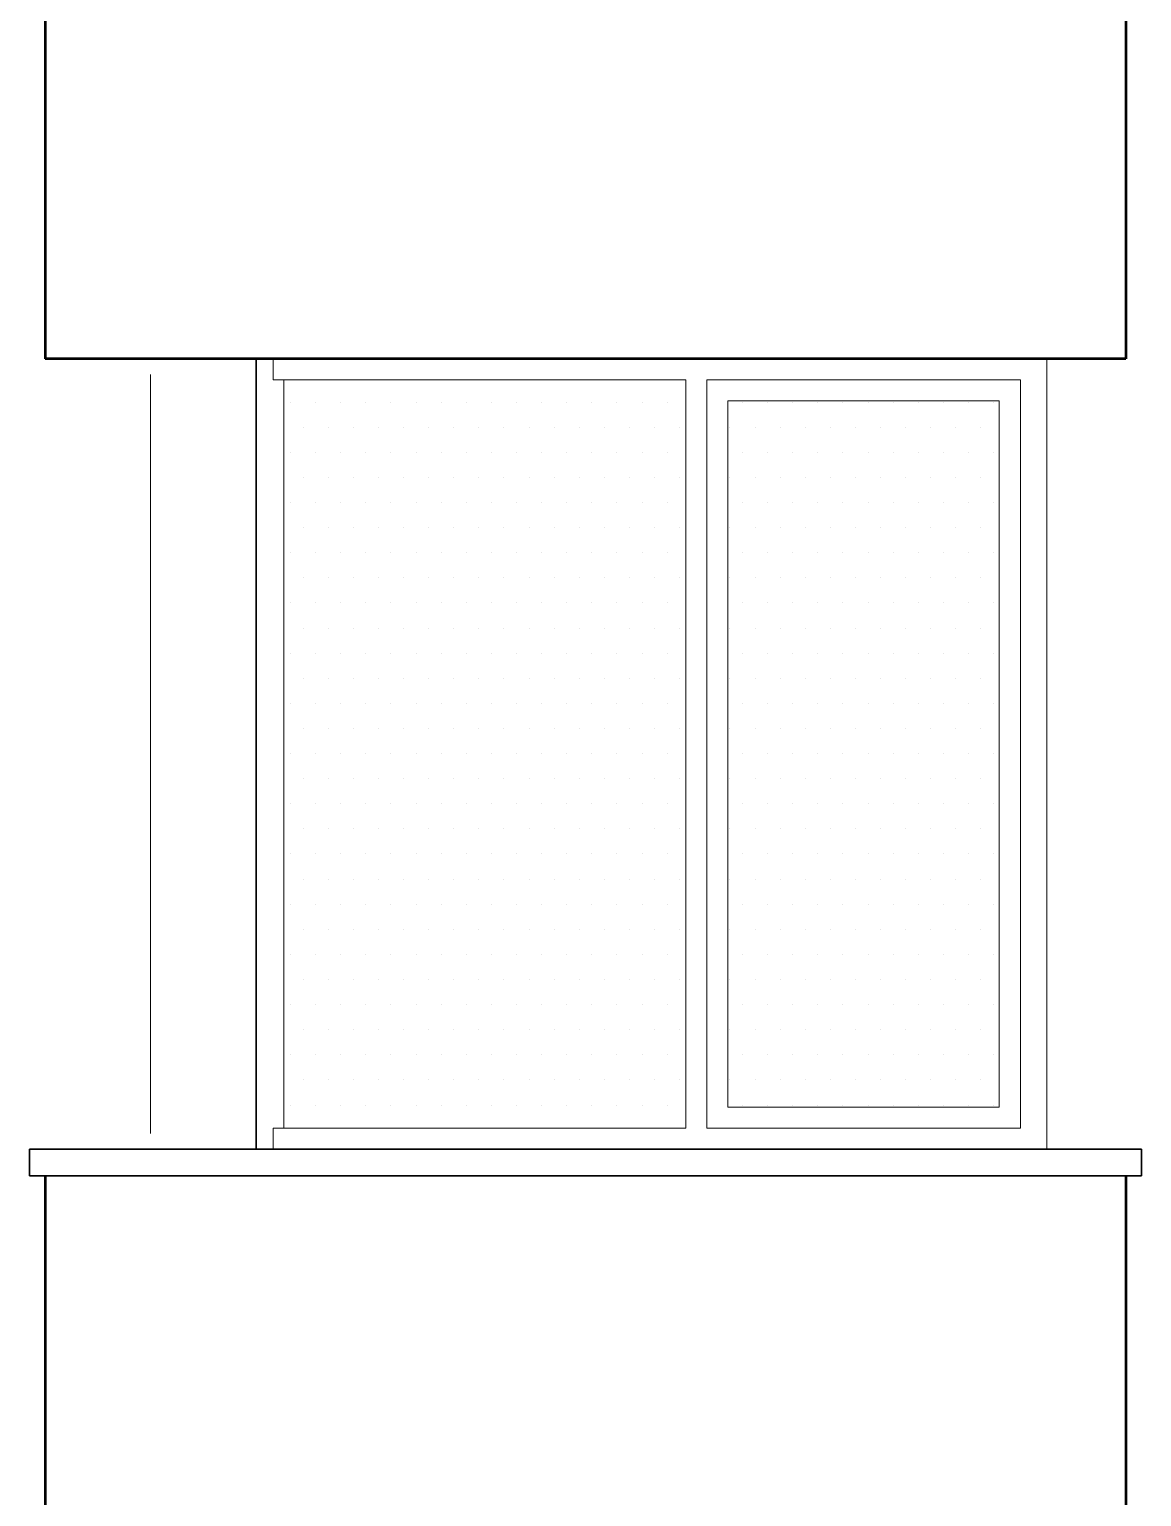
# Model space of a CAD drawing. Header units: millimetres. Extents: x 2016.56 to 2021.8, y 13721.83 to 13722.48.
# Drawn here: x 2019.8807 to 2019.9229, y 13722.1078 to 13722.1634 of the extents above; entities that cross this region are included whole.
import ezdxf

# ---------------------------------------------------------------- set-up
doc = ezdxf.new("R2010")
doc.units = ezdxf.units.MM
doc.layers.get('0').update_dxf_attribs({"lineweight": 20})
for name, color, linetype, lineweight in [('0.3', 150, 'Continuous', 30), ('0.5', 200, 'Continuous', 50), ('DUVAR', 4, 'Continuous', 40), ('TEFRİŞ', 11, 'Continuous', 9)]:
    doc.layers.add(name, color=color, linetype=linetype, lineweight=lineweight)

msp = doc.modelspace()

# ---------------------------------------------------------------- linework, layer by layer
for p, q in [((2019.889967, 13722.150938), (2019.889967, 13722.150138)), ((2019.919315, 13722.150938), (2019.919315, 13722.120938)), ((2019.905615, 13722.150138), (2019.889967, 13722.150138)), ((2019.890367, 13722.150138), (2019.890367, 13722.121738)), ((2019.905615, 13722.150138), (2019.905615, 13722.121738)), ((2019.918315, 13722.150138), (2019.906415, 13722.150138)), ((2019.906415, 13722.150138), (2019.906415, 13722.121738)), ((2019.918315, 13722.150138), (2019.918315, 13722.121738)), ((2019.907215, 13722.149338), (2019.917515, 13722.149338)), ((2019.907215, 13722.122538), (2019.907215, 13722.149338)), ((2019.917515, 13722.149338), (2019.917515, 13722.122538)), ((2019.917515, 13722.122538), (2019.907215, 13722.122538)), ((2019.889967, 13722.121738), (2019.889967, 13722.120938)), ((2019.889967, 13722.121738), (2019.905615, 13722.121738)), ((2019.906415, 13722.121738), (2019.918315, 13722.121738))]:
    msp.add_line(p, q)
at = {"layer": '0.3'}
for p, q in [((2019.889315, 13722.150938), (2019.889315, 13722.120938)), ((2019.880715, 13722.120938), (2019.922915, 13722.120938)), ((2019.880715, 13722.119938), (2019.880715, 13722.120938)), ((2019.922915, 13722.119938), (2019.922915, 13722.120938)), ((2019.880715, 13722.119938), (2019.922915, 13722.119938))]:
    msp.add_line(p, q, dxfattribs=at)
at = {"layer": '0.5'}
for p, q in [((2019.881315, 13722.179938), (2019.881315, 13722.150938)), ((2019.922315, 13722.179938), (2019.922315, 13722.150938)), ((2019.922315, 13722.150938), (2019.881315, 13722.150938)), ((2019.881315, 13722.119938), (2019.881315, 13722.090938)), ((2019.922315, 13722.119938), (2019.922315, 13722.090938))]:
    msp.add_line(p, q, dxfattribs=at)
at = {"layer": 'DUVAR'}
for p, q in [((2019.890625, 13722.14929), (2019.890625, 13722.14929)), ((2019.891578, 13722.14929), (2019.891578, 13722.14929)), ((2019.89253, 13722.14929), (2019.89253, 13722.14929)), ((2019.893483, 13722.14929), (2019.893483, 13722.14929)), ((2019.894435, 13722.14929), (2019.894435, 13722.14929)), ((2019.895388, 13722.14929), (2019.895388, 13722.14929)), ((2019.89634, 13722.14929), (2019.89634, 13722.14929)), ((2019.897293, 13722.14929), (2019.897293, 13722.14929)), ((2019.898245, 13722.14929), (2019.898245, 13722.14929)), ((2019.899198, 13722.14929), (2019.899198, 13722.14929)), ((2019.90015, 13722.14929), (2019.90015, 13722.14929)), ((2019.901103, 13722.14929), (2019.901103, 13722.14929)), ((2019.902055, 13722.14929), (2019.902055, 13722.14929)), ((2019.903008, 13722.14929), (2019.903008, 13722.14929)), ((2019.90396, 13722.14929), (2019.90396, 13722.14929)), ((2019.904913, 13722.14929), (2019.904913, 13722.14929)), ((2019.90777, 13722.14929), (2019.90777, 13722.14929)), ((2019.908723, 13722.14929), (2019.908723, 13722.14929)), ((2019.909675, 13722.14929), (2019.909675, 13722.14929)), ((2019.910628, 13722.14929), (2019.910628, 13722.14929)), ((2019.91158, 13722.14929), (2019.91158, 13722.14929)), ((2019.912533, 13722.14929), (2019.912533, 13722.14929)), ((2019.913485, 13722.14929), (2019.913485, 13722.14929)), ((2019.914438, 13722.14929), (2019.914438, 13722.14929)), ((2019.91539, 13722.14929), (2019.91539, 13722.14929)), ((2019.916343, 13722.14929), (2019.916343, 13722.14929)), ((2019.917295, 13722.14929), (2019.917295, 13722.14929)), ((2019.891101, 13722.148338), (2019.891101, 13722.148338)), ((2019.892054, 13722.148338), (2019.892054, 13722.148338)), ((2019.893006, 13722.148338), (2019.893006, 13722.148338)), ((2019.893959, 13722.148338), (2019.893959, 13722.148338)), ((2019.894911, 13722.148338), (2019.894911, 13722.148338)), ((2019.895864, 13722.148338), (2019.895864, 13722.148338)), ((2019.896816, 13722.148338), (2019.896816, 13722.148338)), ((2019.897769, 13722.148338), (2019.897769, 13722.148338)), ((2019.898721, 13722.148338), (2019.898721, 13722.148338)), ((2019.899674, 13722.148338), (2019.899674, 13722.148338)), ((2019.900626, 13722.148338), (2019.900626, 13722.148338)), ((2019.901579, 13722.148338), (2019.901579, 13722.148338)), ((2019.902531, 13722.148338), (2019.902531, 13722.148338)), ((2019.903484, 13722.148338), (2019.903484, 13722.148338)), ((2019.904436, 13722.148338), (2019.904436, 13722.148338)), ((2019.905389, 13722.148338), (2019.905389, 13722.148338)), ((2019.907294, 13722.148338), (2019.907294, 13722.148338)), ((2019.908246, 13722.148338), (2019.908246, 13722.148338)), ((2019.909199, 13722.148338), (2019.909199, 13722.148338)), ((2019.910151, 13722.148338), (2019.910151, 13722.148338)), ((2019.911104, 13722.148338), (2019.911104, 13722.148338)), ((2019.912056, 13722.148338), (2019.912056, 13722.148338)), ((2019.913009, 13722.148338), (2019.913009, 13722.148338)), ((2019.913961, 13722.148338), (2019.913961, 13722.148338)), ((2019.914914, 13722.148338), (2019.914914, 13722.148338)), ((2019.915866, 13722.148338), (2019.915866, 13722.148338)), ((2019.916819, 13722.148338), (2019.916819, 13722.148338)), ((2019.890625, 13722.147385), (2019.890625, 13722.147385)), ((2019.891578, 13722.147385), (2019.891578, 13722.147385)), ((2019.89253, 13722.147385), (2019.89253, 13722.147385)), ((2019.893483, 13722.147385), (2019.893483, 13722.147385)), ((2019.894435, 13722.147385), (2019.894435, 13722.147385)), ((2019.895388, 13722.147385), (2019.895388, 13722.147385)), ((2019.89634, 13722.147385), (2019.89634, 13722.147385)), ((2019.897293, 13722.147385), (2019.897293, 13722.147385)), ((2019.898245, 13722.147385), (2019.898245, 13722.147385)), ((2019.899198, 13722.147385), (2019.899198, 13722.147385)), ((2019.90015, 13722.147385), (2019.90015, 13722.147385)), ((2019.901103, 13722.147385), (2019.901103, 13722.147385)), ((2019.902055, 13722.147385), (2019.902055, 13722.147385)), ((2019.903008, 13722.147385), (2019.903008, 13722.147385)), ((2019.90396, 13722.147385), (2019.90396, 13722.147385)), ((2019.904913, 13722.147385), (2019.904913, 13722.147385)), ((2019.90777, 13722.147385), (2019.90777, 13722.147385)), ((2019.908723, 13722.147385), (2019.908723, 13722.147385)), ((2019.909675, 13722.147385), (2019.909675, 13722.147385)), ((2019.910628, 13722.147385), (2019.910628, 13722.147385)), ((2019.91158, 13722.147385), (2019.91158, 13722.147385)), ((2019.912533, 13722.147385), (2019.912533, 13722.147385)), ((2019.913485, 13722.147385), (2019.913485, 13722.147385)), ((2019.914438, 13722.147385), (2019.914438, 13722.147385)), ((2019.91539, 13722.147385), (2019.91539, 13722.147385)), ((2019.916343, 13722.147385), (2019.916343, 13722.147385)), ((2019.917295, 13722.147385), (2019.917295, 13722.147385)), ((2019.891101, 13722.146433), (2019.891101, 13722.146433)), ((2019.892054, 13722.146433), (2019.892054, 13722.146433)), ((2019.893006, 13722.146433), (2019.893006, 13722.146433)), ((2019.893959, 13722.146433), (2019.893959, 13722.146433)), ((2019.894911, 13722.146433), (2019.894911, 13722.146433)), ((2019.895864, 13722.146433), (2019.895864, 13722.146433)), ((2019.896816, 13722.146433), (2019.896816, 13722.146433)), ((2019.897769, 13722.146433), (2019.897769, 13722.146433)), ((2019.898721, 13722.146433), (2019.898721, 13722.146433)), ((2019.899674, 13722.146433), (2019.899674, 13722.146433)), ((2019.900626, 13722.146433), (2019.900626, 13722.146433)), ((2019.901579, 13722.146433), (2019.901579, 13722.146433)), ((2019.902531, 13722.146433), (2019.902531, 13722.146433)), ((2019.903484, 13722.146433), (2019.903484, 13722.146433)), ((2019.904436, 13722.146433), (2019.904436, 13722.146433)), ((2019.905389, 13722.146433), (2019.905389, 13722.146433)), ((2019.907294, 13722.146433), (2019.907294, 13722.146433)), ((2019.908246, 13722.146433), (2019.908246, 13722.146433)), ((2019.909199, 13722.146433), (2019.909199, 13722.146433)), ((2019.910151, 13722.146433), (2019.910151, 13722.146433)), ((2019.911104, 13722.146433), (2019.911104, 13722.146433)), ((2019.912056, 13722.146433), (2019.912056, 13722.146433)), ((2019.913009, 13722.146433), (2019.913009, 13722.146433)), ((2019.913961, 13722.146433), (2019.913961, 13722.146433)), ((2019.914914, 13722.146433), (2019.914914, 13722.146433)), ((2019.915866, 13722.146433), (2019.915866, 13722.146433)), ((2019.916819, 13722.146433), (2019.916819, 13722.146433)), ((2019.890625, 13722.14548), (2019.890625, 13722.14548)), ((2019.891578, 13722.14548), (2019.891578, 13722.14548)), ((2019.89253, 13722.14548), (2019.89253, 13722.14548)), ((2019.893483, 13722.14548), (2019.893483, 13722.14548)), ((2019.894435, 13722.14548), (2019.894435, 13722.14548)), ((2019.895388, 13722.14548), (2019.895388, 13722.14548)), ((2019.89634, 13722.14548), (2019.89634, 13722.14548)), ((2019.897293, 13722.14548), (2019.897293, 13722.14548)), ((2019.898245, 13722.14548), (2019.898245, 13722.14548)), ((2019.899198, 13722.14548), (2019.899198, 13722.14548)), ((2019.90015, 13722.14548), (2019.90015, 13722.14548)), ((2019.901103, 13722.14548), (2019.901103, 13722.14548)), ((2019.902055, 13722.14548), (2019.902055, 13722.14548)), ((2019.903008, 13722.14548), (2019.903008, 13722.14548)), ((2019.90396, 13722.14548), (2019.90396, 13722.14548)), ((2019.904913, 13722.14548), (2019.904913, 13722.14548)), ((2019.90777, 13722.14548), (2019.90777, 13722.14548)), ((2019.908723, 13722.14548), (2019.908723, 13722.14548)), ((2019.909675, 13722.14548), (2019.909675, 13722.14548)), ((2019.910628, 13722.14548), (2019.910628, 13722.14548)), ((2019.91158, 13722.14548), (2019.91158, 13722.14548)), ((2019.912533, 13722.14548), (2019.912533, 13722.14548)), ((2019.913485, 13722.14548), (2019.913485, 13722.14548)), ((2019.914438, 13722.14548), (2019.914438, 13722.14548)), ((2019.91539, 13722.14548), (2019.91539, 13722.14548)), ((2019.916343, 13722.14548), (2019.916343, 13722.14548)), ((2019.917295, 13722.14548), (2019.917295, 13722.14548)), ((2019.891101, 13722.144528), (2019.891101, 13722.144528)), ((2019.892054, 13722.144528), (2019.892054, 13722.144528)), ((2019.893006, 13722.144528), (2019.893006, 13722.144528)), ((2019.893959, 13722.144528), (2019.893959, 13722.144528)), ((2019.894911, 13722.144528), (2019.894911, 13722.144528)), ((2019.895864, 13722.144528), (2019.895864, 13722.144528)), ((2019.896816, 13722.144528), (2019.896816, 13722.144528)), ((2019.897769, 13722.144528), (2019.897769, 13722.144528)), ((2019.898721, 13722.144528), (2019.898721, 13722.144528)), ((2019.899674, 13722.144528), (2019.899674, 13722.144528)), ((2019.900626, 13722.144528), (2019.900626, 13722.144528)), ((2019.901579, 13722.144528), (2019.901579, 13722.144528)), ((2019.902531, 13722.144528), (2019.902531, 13722.144528)), ((2019.903484, 13722.144528), (2019.903484, 13722.144528)), ((2019.904436, 13722.144528), (2019.904436, 13722.144528)), ((2019.905389, 13722.144528), (2019.905389, 13722.144528)), ((2019.907294, 13722.144528), (2019.907294, 13722.144528)), ((2019.908246, 13722.144528), (2019.908246, 13722.144528)), ((2019.909199, 13722.144528), (2019.909199, 13722.144528)), ((2019.910151, 13722.144528), (2019.910151, 13722.144528)), ((2019.911104, 13722.144528), (2019.911104, 13722.144528)), ((2019.912056, 13722.144528), (2019.912056, 13722.144528)), ((2019.913009, 13722.144528), (2019.913009, 13722.144528)), ((2019.913961, 13722.144528), (2019.913961, 13722.144528)), ((2019.914914, 13722.144528), (2019.914914, 13722.144528)), ((2019.915866, 13722.144528), (2019.915866, 13722.144528)), ((2019.916819, 13722.144528), (2019.916819, 13722.144528)), ((2019.890625, 13722.143575), (2019.890625, 13722.143575)), ((2019.891578, 13722.143575), (2019.891578, 13722.143575)), ((2019.89253, 13722.143575), (2019.89253, 13722.143575)), ((2019.893483, 13722.143575), (2019.893483, 13722.143575)), ((2019.894435, 13722.143575), (2019.894435, 13722.143575)), ((2019.895388, 13722.143575), (2019.895388, 13722.143575)), ((2019.89634, 13722.143575), (2019.89634, 13722.143575)), ((2019.897293, 13722.143575), (2019.897293, 13722.143575)), ((2019.898245, 13722.143575), (2019.898245, 13722.143575)), ((2019.899198, 13722.143575), (2019.899198, 13722.143575)), ((2019.90015, 13722.143575), (2019.90015, 13722.143575)), ((2019.901103, 13722.143575), (2019.901103, 13722.143575)), ((2019.902055, 13722.143575), (2019.902055, 13722.143575)), ((2019.903008, 13722.143575), (2019.903008, 13722.143575)), ((2019.90396, 13722.143575), (2019.90396, 13722.143575)), ((2019.904913, 13722.143575), (2019.904913, 13722.143575)), ((2019.90777, 13722.143575), (2019.90777, 13722.143575)), ((2019.908723, 13722.143575), (2019.908723, 13722.143575)), ((2019.909675, 13722.143575), (2019.909675, 13722.143575)), ((2019.910628, 13722.143575), (2019.910628, 13722.143575)), ((2019.91158, 13722.143575), (2019.91158, 13722.143575)), ((2019.912533, 13722.143575), (2019.912533, 13722.143575)), ((2019.913485, 13722.143575), (2019.913485, 13722.143575)), ((2019.914438, 13722.143575), (2019.914438, 13722.143575)), ((2019.91539, 13722.143575), (2019.91539, 13722.143575)), ((2019.916343, 13722.143575), (2019.916343, 13722.143575)), ((2019.917295, 13722.143575), (2019.917295, 13722.143575)), ((2019.891101, 13722.142623), (2019.891101, 13722.142623)), ((2019.892054, 13722.142623), (2019.892054, 13722.142623)), ((2019.893006, 13722.142623), (2019.893006, 13722.142623)), ((2019.893959, 13722.142623), (2019.893959, 13722.142623)), ((2019.894911, 13722.142623), (2019.894911, 13722.142623)), ((2019.895864, 13722.142623), (2019.895864, 13722.142623)), ((2019.896816, 13722.142623), (2019.896816, 13722.142623)), ((2019.897769, 13722.142623), (2019.897769, 13722.142623)), ((2019.898721, 13722.142623), (2019.898721, 13722.142623)), ((2019.899674, 13722.142623), (2019.899674, 13722.142623)), ((2019.900626, 13722.142623), (2019.900626, 13722.142623)), ((2019.901579, 13722.142623), (2019.901579, 13722.142623)), ((2019.902531, 13722.142623), (2019.902531, 13722.142623)), ((2019.903484, 13722.142623), (2019.903484, 13722.142623)), ((2019.904436, 13722.142623), (2019.904436, 13722.142623)), ((2019.905389, 13722.142623), (2019.905389, 13722.142623)), ((2019.907294, 13722.142623), (2019.907294, 13722.142623)), ((2019.908246, 13722.142623), (2019.908246, 13722.142623)), ((2019.909199, 13722.142623), (2019.909199, 13722.142623)), ((2019.910151, 13722.142623), (2019.910151, 13722.142623)), ((2019.911104, 13722.142623), (2019.911104, 13722.142623)), ((2019.912056, 13722.142623), (2019.912056, 13722.142623)), ((2019.913009, 13722.142623), (2019.913009, 13722.142623)), ((2019.913961, 13722.142623), (2019.913961, 13722.142623)), ((2019.914914, 13722.142623), (2019.914914, 13722.142623)), ((2019.915866, 13722.142623), (2019.915866, 13722.142623)), ((2019.916819, 13722.142623), (2019.916819, 13722.142623)), ((2019.890625, 13722.14167), (2019.890625, 13722.14167)), ((2019.891578, 13722.14167), (2019.891578, 13722.14167)), ((2019.89253, 13722.14167), (2019.89253, 13722.14167)), ((2019.893483, 13722.14167), (2019.893483, 13722.14167)), ((2019.894435, 13722.14167), (2019.894435, 13722.14167)), ((2019.895388, 13722.14167), (2019.895388, 13722.14167)), ((2019.89634, 13722.14167), (2019.89634, 13722.14167)), ((2019.897293, 13722.14167), (2019.897293, 13722.14167)), ((2019.898245, 13722.14167), (2019.898245, 13722.14167)), ((2019.899198, 13722.14167), (2019.899198, 13722.14167)), ((2019.90015, 13722.14167), (2019.90015, 13722.14167)), ((2019.901103, 13722.14167), (2019.901103, 13722.14167)), ((2019.902055, 13722.14167), (2019.902055, 13722.14167)), ((2019.903008, 13722.14167), (2019.903008, 13722.14167)), ((2019.90396, 13722.14167), (2019.90396, 13722.14167)), ((2019.904913, 13722.14167), (2019.904913, 13722.14167)), ((2019.90777, 13722.14167), (2019.90777, 13722.14167)), ((2019.908723, 13722.14167), (2019.908723, 13722.14167)), ((2019.909675, 13722.14167), (2019.909675, 13722.14167)), ((2019.910628, 13722.14167), (2019.910628, 13722.14167)), ((2019.91158, 13722.14167), (2019.91158, 13722.14167)), ((2019.912533, 13722.14167), (2019.912533, 13722.14167)), ((2019.913485, 13722.14167), (2019.913485, 13722.14167)), ((2019.914438, 13722.14167), (2019.914438, 13722.14167)), ((2019.91539, 13722.14167), (2019.91539, 13722.14167)), ((2019.916343, 13722.14167), (2019.916343, 13722.14167)), ((2019.917295, 13722.14167), (2019.917295, 13722.14167)), ((2019.891101, 13722.140718), (2019.891101, 13722.140718)), ((2019.892054, 13722.140718), (2019.892054, 13722.140718)), ((2019.893006, 13722.140718), (2019.893006, 13722.140718)), ((2019.893959, 13722.140718), (2019.893959, 13722.140718)), ((2019.894911, 13722.140718), (2019.894911, 13722.140718)), ((2019.895864, 13722.140718), (2019.895864, 13722.140718)), ((2019.896816, 13722.140718), (2019.896816, 13722.140718)), ((2019.897769, 13722.140718), (2019.897769, 13722.140718)), ((2019.898721, 13722.140718), (2019.898721, 13722.140718)), ((2019.899674, 13722.140718), (2019.899674, 13722.140718)), ((2019.900626, 13722.140718), (2019.900626, 13722.140718)), ((2019.901579, 13722.140718), (2019.901579, 13722.140718)), ((2019.902531, 13722.140718), (2019.902531, 13722.140718)), ((2019.903484, 13722.140718), (2019.903484, 13722.140718)), ((2019.904436, 13722.140718), (2019.904436, 13722.140718)), ((2019.905389, 13722.140718), (2019.905389, 13722.140718)), ((2019.907294, 13722.140718), (2019.907294, 13722.140718)), ((2019.908246, 13722.140718), (2019.908246, 13722.140718)), ((2019.909199, 13722.140718), (2019.909199, 13722.140718)), ((2019.910151, 13722.140718), (2019.910151, 13722.140718)), ((2019.911104, 13722.140718), (2019.911104, 13722.140718)), ((2019.912056, 13722.140718), (2019.912056, 13722.140718)), ((2019.913009, 13722.140718), (2019.913009, 13722.140718)), ((2019.913961, 13722.140718), (2019.913961, 13722.140718)), ((2019.914914, 13722.140718), (2019.914914, 13722.140718)), ((2019.915866, 13722.140718), (2019.915866, 13722.140718)), ((2019.916819, 13722.140718), (2019.916819, 13722.140718)), ((2019.890625, 13722.139765), (2019.890625, 13722.139765)), ((2019.891578, 13722.139765), (2019.891578, 13722.139765)), ((2019.89253, 13722.139765), (2019.89253, 13722.139765)), ((2019.893483, 13722.139765), (2019.893483, 13722.139765)), ((2019.894435, 13722.139765), (2019.894435, 13722.139765)), ((2019.895388, 13722.139765), (2019.895388, 13722.139765)), ((2019.89634, 13722.139765), (2019.89634, 13722.139765)), ((2019.897293, 13722.139765), (2019.897293, 13722.139765)), ((2019.898245, 13722.139765), (2019.898245, 13722.139765)), ((2019.899198, 13722.139765), (2019.899198, 13722.139765)), ((2019.90015, 13722.139765), (2019.90015, 13722.139765)), ((2019.901103, 13722.139765), (2019.901103, 13722.139765)), ((2019.902055, 13722.139765), (2019.902055, 13722.139765)), ((2019.903008, 13722.139765), (2019.903008, 13722.139765)), ((2019.90396, 13722.139765), (2019.90396, 13722.139765)), ((2019.904913, 13722.139765), (2019.904913, 13722.139765)), ((2019.90777, 13722.139765), (2019.90777, 13722.139765)), ((2019.908723, 13722.139765), (2019.908723, 13722.139765)), ((2019.909675, 13722.139765), (2019.909675, 13722.139765)), ((2019.910628, 13722.139765), (2019.910628, 13722.139765)), ((2019.91158, 13722.139765), (2019.91158, 13722.139765)), ((2019.912533, 13722.139765), (2019.912533, 13722.139765)), ((2019.913485, 13722.139765), (2019.913485, 13722.139765)), ((2019.914438, 13722.139765), (2019.914438, 13722.139765)), ((2019.91539, 13722.139765), (2019.91539, 13722.139765)), ((2019.916343, 13722.139765), (2019.916343, 13722.139765)), ((2019.917295, 13722.139765), (2019.917295, 13722.139765)), ((2019.891101, 13722.138813), (2019.891101, 13722.138813)), ((2019.892054, 13722.138813), (2019.892054, 13722.138813)), ((2019.893006, 13722.138813), (2019.893006, 13722.138813)), ((2019.893959, 13722.138813), (2019.893959, 13722.138813)), ((2019.894911, 13722.138813), (2019.894911, 13722.138813)), ((2019.895864, 13722.138813), (2019.895864, 13722.138813)), ((2019.896816, 13722.138813), (2019.896816, 13722.138813)), ((2019.897769, 13722.138813), (2019.897769, 13722.138813)), ((2019.898721, 13722.138813), (2019.898721, 13722.138813)), ((2019.899674, 13722.138813), (2019.899674, 13722.138813)), ((2019.900626, 13722.138813), (2019.900626, 13722.138813)), ((2019.901579, 13722.138813), (2019.901579, 13722.138813)), ((2019.902531, 13722.138813), (2019.902531, 13722.138813)), ((2019.903484, 13722.138813), (2019.903484, 13722.138813)), ((2019.904436, 13722.138813), (2019.904436, 13722.138813)), ((2019.905389, 13722.138813), (2019.905389, 13722.138813)), ((2019.907294, 13722.138813), (2019.907294, 13722.138813)), ((2019.908246, 13722.138813), (2019.908246, 13722.138813)), ((2019.909199, 13722.138813), (2019.909199, 13722.138813)), ((2019.910151, 13722.138813), (2019.910151, 13722.138813)), ((2019.911104, 13722.138813), (2019.911104, 13722.138813)), ((2019.912056, 13722.138813), (2019.912056, 13722.138813)), ((2019.913009, 13722.138813), (2019.913009, 13722.138813)), ((2019.913961, 13722.138813), (2019.913961, 13722.138813)), ((2019.914914, 13722.138813), (2019.914914, 13722.138813)), ((2019.915866, 13722.138813), (2019.915866, 13722.138813)), ((2019.916819, 13722.138813), (2019.916819, 13722.138813)), ((2019.890625, 13722.13786), (2019.890625, 13722.13786)), ((2019.891578, 13722.13786), (2019.891578, 13722.13786)), ((2019.89253, 13722.13786), (2019.89253, 13722.13786)), ((2019.893483, 13722.13786), (2019.893483, 13722.13786)), ((2019.894435, 13722.13786), (2019.894435, 13722.13786)), ((2019.895388, 13722.13786), (2019.895388, 13722.13786)), ((2019.89634, 13722.13786), (2019.89634, 13722.13786)), ((2019.897293, 13722.13786), (2019.897293, 13722.13786)), ((2019.898245, 13722.13786), (2019.898245, 13722.13786)), ((2019.899198, 13722.13786), (2019.899198, 13722.13786)), ((2019.90015, 13722.13786), (2019.90015, 13722.13786)), ((2019.901103, 13722.13786), (2019.901103, 13722.13786)), ((2019.902055, 13722.13786), (2019.902055, 13722.13786)), ((2019.903008, 13722.13786), (2019.903008, 13722.13786)), ((2019.90396, 13722.13786), (2019.90396, 13722.13786)), ((2019.904913, 13722.13786), (2019.904913, 13722.13786)), ((2019.90777, 13722.13786), (2019.90777, 13722.13786)), ((2019.908723, 13722.13786), (2019.908723, 13722.13786)), ((2019.909675, 13722.13786), (2019.909675, 13722.13786)), ((2019.910628, 13722.13786), (2019.910628, 13722.13786)), ((2019.91158, 13722.13786), (2019.91158, 13722.13786)), ((2019.912533, 13722.13786), (2019.912533, 13722.13786)), ((2019.913485, 13722.13786), (2019.913485, 13722.13786)), ((2019.914438, 13722.13786), (2019.914438, 13722.13786)), ((2019.91539, 13722.13786), (2019.91539, 13722.13786)), ((2019.916343, 13722.13786), (2019.916343, 13722.13786)), ((2019.917295, 13722.13786), (2019.917295, 13722.13786)), ((2019.891101, 13722.136908), (2019.891101, 13722.136908)), ((2019.892054, 13722.136908), (2019.892054, 13722.136908)), ((2019.893006, 13722.136908), (2019.893006, 13722.136908)), ((2019.893959, 13722.136908), (2019.893959, 13722.136908)), ((2019.894911, 13722.136908), (2019.894911, 13722.136908)), ((2019.895864, 13722.136908), (2019.895864, 13722.136908)), ((2019.896816, 13722.136908), (2019.896816, 13722.136908)), ((2019.897769, 13722.136908), (2019.897769, 13722.136908)), ((2019.898721, 13722.136908), (2019.898721, 13722.136908)), ((2019.899674, 13722.136908), (2019.899674, 13722.136908)), ((2019.900626, 13722.136908), (2019.900626, 13722.136908)), ((2019.901579, 13722.136908), (2019.901579, 13722.136908)), ((2019.902531, 13722.136908), (2019.902531, 13722.136908)), ((2019.903484, 13722.136908), (2019.903484, 13722.136908)), ((2019.904436, 13722.136908), (2019.904436, 13722.136908)), ((2019.905389, 13722.136908), (2019.905389, 13722.136908)), ((2019.907294, 13722.136908), (2019.907294, 13722.136908)), ((2019.908246, 13722.136908), (2019.908246, 13722.136908)), ((2019.909199, 13722.136908), (2019.909199, 13722.136908)), ((2019.910151, 13722.136908), (2019.910151, 13722.136908)), ((2019.911104, 13722.136908), (2019.911104, 13722.136908)), ((2019.912056, 13722.136908), (2019.912056, 13722.136908)), ((2019.913009, 13722.136908), (2019.913009, 13722.136908)), ((2019.913961, 13722.136908), (2019.913961, 13722.136908)), ((2019.914914, 13722.136908), (2019.914914, 13722.136908)), ((2019.915866, 13722.136908), (2019.915866, 13722.136908)), ((2019.916819, 13722.136908), (2019.916819, 13722.136908)), ((2019.890625, 13722.135955), (2019.890625, 13722.135955)), ((2019.891578, 13722.135955), (2019.891578, 13722.135955)), ((2019.89253, 13722.135955), (2019.89253, 13722.135955)), ((2019.893483, 13722.135955), (2019.893483, 13722.135955)), ((2019.894435, 13722.135955), (2019.894435, 13722.135955)), ((2019.895388, 13722.135955), (2019.895388, 13722.135955)), ((2019.89634, 13722.135955), (2019.89634, 13722.135955)), ((2019.897293, 13722.135955), (2019.897293, 13722.135955)), ((2019.898245, 13722.135955), (2019.898245, 13722.135955)), ((2019.899198, 13722.135955), (2019.899198, 13722.135955)), ((2019.90015, 13722.135955), (2019.90015, 13722.135955)), ((2019.901103, 13722.135955), (2019.901103, 13722.135955)), ((2019.902055, 13722.135955), (2019.902055, 13722.135955)), ((2019.903008, 13722.135955), (2019.903008, 13722.135955)), ((2019.90396, 13722.135955), (2019.90396, 13722.135955)), ((2019.904913, 13722.135955), (2019.904913, 13722.135955)), ((2019.90777, 13722.135955), (2019.90777, 13722.135955)), ((2019.908723, 13722.135955), (2019.908723, 13722.135955)), ((2019.909675, 13722.135955), (2019.909675, 13722.135955)), ((2019.910628, 13722.135955), (2019.910628, 13722.135955)), ((2019.91158, 13722.135955), (2019.91158, 13722.135955)), ((2019.912533, 13722.135955), (2019.912533, 13722.135955)), ((2019.913485, 13722.135955), (2019.913485, 13722.135955)), ((2019.914438, 13722.135955), (2019.914438, 13722.135955)), ((2019.91539, 13722.135955), (2019.91539, 13722.135955)), ((2019.916343, 13722.135955), (2019.916343, 13722.135955)), ((2019.917295, 13722.135955), (2019.917295, 13722.135955)), ((2019.891101, 13722.135003), (2019.891101, 13722.135003)), ((2019.892054, 13722.135003), (2019.892054, 13722.135003)), ((2019.893006, 13722.135003), (2019.893006, 13722.135003)), ((2019.893959, 13722.135003), (2019.893959, 13722.135003)), ((2019.894911, 13722.135003), (2019.894911, 13722.135003)), ((2019.895864, 13722.135003), (2019.895864, 13722.135003)), ((2019.896816, 13722.135003), (2019.896816, 13722.135003)), ((2019.897769, 13722.135003), (2019.897769, 13722.135003)), ((2019.898721, 13722.135003), (2019.898721, 13722.135003)), ((2019.899674, 13722.135003), (2019.899674, 13722.135003)), ((2019.900626, 13722.135003), (2019.900626, 13722.135003)), ((2019.901579, 13722.135003), (2019.901579, 13722.135003)), ((2019.902531, 13722.135003), (2019.902531, 13722.135003)), ((2019.903484, 13722.135003), (2019.903484, 13722.135003)), ((2019.904436, 13722.135003), (2019.904436, 13722.135003)), ((2019.905389, 13722.135003), (2019.905389, 13722.135003)), ((2019.907294, 13722.135003), (2019.907294, 13722.135003)), ((2019.908246, 13722.135003), (2019.908246, 13722.135003)), ((2019.909199, 13722.135003), (2019.909199, 13722.135003)), ((2019.910151, 13722.135003), (2019.910151, 13722.135003)), ((2019.911104, 13722.135003), (2019.911104, 13722.135003)), ((2019.912056, 13722.135003), (2019.912056, 13722.135003)), ((2019.913009, 13722.135003), (2019.913009, 13722.135003)), ((2019.913961, 13722.135003), (2019.913961, 13722.135003)), ((2019.914914, 13722.135003), (2019.914914, 13722.135003)), ((2019.915866, 13722.135003), (2019.915866, 13722.135003)), ((2019.916819, 13722.135003), (2019.916819, 13722.135003)), ((2019.890625, 13722.13405), (2019.890625, 13722.13405)), ((2019.891578, 13722.13405), (2019.891578, 13722.13405)), ((2019.89253, 13722.13405), (2019.89253, 13722.13405)), ((2019.893483, 13722.13405), (2019.893483, 13722.13405)), ((2019.894435, 13722.13405), (2019.894435, 13722.13405)), ((2019.895388, 13722.13405), (2019.895388, 13722.13405)), ((2019.89634, 13722.13405), (2019.89634, 13722.13405)), ((2019.897293, 13722.13405), (2019.897293, 13722.13405)), ((2019.898245, 13722.13405), (2019.898245, 13722.13405)), ((2019.899198, 13722.13405), (2019.899198, 13722.13405)), ((2019.90015, 13722.13405), (2019.90015, 13722.13405)), ((2019.901103, 13722.13405), (2019.901103, 13722.13405)), ((2019.902055, 13722.13405), (2019.902055, 13722.13405)), ((2019.903008, 13722.13405), (2019.903008, 13722.13405)), ((2019.90396, 13722.13405), (2019.90396, 13722.13405)), ((2019.904913, 13722.13405), (2019.904913, 13722.13405)), ((2019.90777, 13722.13405), (2019.90777, 13722.13405)), ((2019.908723, 13722.13405), (2019.908723, 13722.13405)), ((2019.909675, 13722.13405), (2019.909675, 13722.13405)), ((2019.910628, 13722.13405), (2019.910628, 13722.13405)), ((2019.91158, 13722.13405), (2019.91158, 13722.13405)), ((2019.912533, 13722.13405), (2019.912533, 13722.13405)), ((2019.913485, 13722.13405), (2019.913485, 13722.13405)), ((2019.914438, 13722.13405), (2019.914438, 13722.13405)), ((2019.91539, 13722.13405), (2019.91539, 13722.13405)), ((2019.916343, 13722.13405), (2019.916343, 13722.13405)), ((2019.917295, 13722.13405), (2019.917295, 13722.13405)), ((2019.891101, 13722.133098), (2019.891101, 13722.133098)), ((2019.892054, 13722.133098), (2019.892054, 13722.133098)), ((2019.893006, 13722.133098), (2019.893006, 13722.133098)), ((2019.893959, 13722.133098), (2019.893959, 13722.133098)), ((2019.894911, 13722.133098), (2019.894911, 13722.133098)), ((2019.895864, 13722.133098), (2019.895864, 13722.133098)), ((2019.896816, 13722.133098), (2019.896816, 13722.133098)), ((2019.897769, 13722.133098), (2019.897769, 13722.133098)), ((2019.898721, 13722.133098), (2019.898721, 13722.133098)), ((2019.899674, 13722.133098), (2019.899674, 13722.133098)), ((2019.900626, 13722.133098), (2019.900626, 13722.133098)), ((2019.901579, 13722.133098), (2019.901579, 13722.133098)), ((2019.902531, 13722.133098), (2019.902531, 13722.133098)), ((2019.903484, 13722.133098), (2019.903484, 13722.133098)), ((2019.904436, 13722.133098), (2019.904436, 13722.133098)), ((2019.905389, 13722.133098), (2019.905389, 13722.133098)), ((2019.907294, 13722.133098), (2019.907294, 13722.133098)), ((2019.908246, 13722.133098), (2019.908246, 13722.133098)), ((2019.909199, 13722.133098), (2019.909199, 13722.133098)), ((2019.910151, 13722.133098), (2019.910151, 13722.133098)), ((2019.911104, 13722.133098), (2019.911104, 13722.133098)), ((2019.912056, 13722.133098), (2019.912056, 13722.133098)), ((2019.913009, 13722.133098), (2019.913009, 13722.133098)), ((2019.913961, 13722.133098), (2019.913961, 13722.133098)), ((2019.914914, 13722.133098), (2019.914914, 13722.133098)), ((2019.915866, 13722.133098), (2019.915866, 13722.133098)), ((2019.916819, 13722.133098), (2019.916819, 13722.133098)), ((2019.890625, 13722.132145), (2019.890625, 13722.132145)), ((2019.891578, 13722.132145), (2019.891578, 13722.132145)), ((2019.89253, 13722.132145), (2019.89253, 13722.132145)), ((2019.893483, 13722.132145), (2019.893483, 13722.132145)), ((2019.894435, 13722.132145), (2019.894435, 13722.132145)), ((2019.895388, 13722.132145), (2019.895388, 13722.132145)), ((2019.89634, 13722.132145), (2019.89634, 13722.132145)), ((2019.897293, 13722.132145), (2019.897293, 13722.132145)), ((2019.898245, 13722.132145), (2019.898245, 13722.132145)), ((2019.899198, 13722.132145), (2019.899198, 13722.132145)), ((2019.90015, 13722.132145), (2019.90015, 13722.132145)), ((2019.901103, 13722.132145), (2019.901103, 13722.132145)), ((2019.902055, 13722.132145), (2019.902055, 13722.132145)), ((2019.903008, 13722.132145), (2019.903008, 13722.132145)), ((2019.90396, 13722.132145), (2019.90396, 13722.132145)), ((2019.904913, 13722.132145), (2019.904913, 13722.132145)), ((2019.90777, 13722.132145), (2019.90777, 13722.132145)), ((2019.908723, 13722.132145), (2019.908723, 13722.132145)), ((2019.909675, 13722.132145), (2019.909675, 13722.132145)), ((2019.910628, 13722.132145), (2019.910628, 13722.132145)), ((2019.91158, 13722.132145), (2019.91158, 13722.132145)), ((2019.912533, 13722.132145), (2019.912533, 13722.132145)), ((2019.913485, 13722.132145), (2019.913485, 13722.132145)), ((2019.914438, 13722.132145), (2019.914438, 13722.132145)), ((2019.91539, 13722.132145), (2019.91539, 13722.132145)), ((2019.916343, 13722.132145), (2019.916343, 13722.132145)), ((2019.917295, 13722.132145), (2019.917295, 13722.132145)), ((2019.891101, 13722.131193), (2019.891101, 13722.131193)), ((2019.892054, 13722.131193), (2019.892054, 13722.131193)), ((2019.893006, 13722.131193), (2019.893006, 13722.131193)), ((2019.893959, 13722.131193), (2019.893959, 13722.131193)), ((2019.894911, 13722.131193), (2019.894911, 13722.131193)), ((2019.895864, 13722.131193), (2019.895864, 13722.131193)), ((2019.896816, 13722.131193), (2019.896816, 13722.131193)), ((2019.897769, 13722.131193), (2019.897769, 13722.131193)), ((2019.898721, 13722.131193), (2019.898721, 13722.131193)), ((2019.899674, 13722.131193), (2019.899674, 13722.131193)), ((2019.900626, 13722.131193), (2019.900626, 13722.131193)), ((2019.901579, 13722.131193), (2019.901579, 13722.131193)), ((2019.902531, 13722.131193), (2019.902531, 13722.131193)), ((2019.903484, 13722.131193), (2019.903484, 13722.131193)), ((2019.904436, 13722.131193), (2019.904436, 13722.131193)), ((2019.905389, 13722.131193), (2019.905389, 13722.131193)), ((2019.907294, 13722.131193), (2019.907294, 13722.131193)), ((2019.908246, 13722.131193), (2019.908246, 13722.131193)), ((2019.909199, 13722.131193), (2019.909199, 13722.131193)), ((2019.910151, 13722.131193), (2019.910151, 13722.131193)), ((2019.911104, 13722.131193), (2019.911104, 13722.131193)), ((2019.912056, 13722.131193), (2019.912056, 13722.131193)), ((2019.913009, 13722.131193), (2019.913009, 13722.131193)), ((2019.913961, 13722.131193), (2019.913961, 13722.131193)), ((2019.914914, 13722.131193), (2019.914914, 13722.131193)), ((2019.915866, 13722.131193), (2019.915866, 13722.131193)), ((2019.916819, 13722.131193), (2019.916819, 13722.131193)), ((2019.890625, 13722.13024), (2019.890625, 13722.13024)), ((2019.891578, 13722.13024), (2019.891578, 13722.13024)), ((2019.89253, 13722.13024), (2019.89253, 13722.13024)), ((2019.893483, 13722.13024), (2019.893483, 13722.13024)), ((2019.894435, 13722.13024), (2019.894435, 13722.13024)), ((2019.895388, 13722.13024), (2019.895388, 13722.13024)), ((2019.89634, 13722.13024), (2019.89634, 13722.13024)), ((2019.897293, 13722.13024), (2019.897293, 13722.13024)), ((2019.898245, 13722.13024), (2019.898245, 13722.13024)), ((2019.899198, 13722.13024), (2019.899198, 13722.13024)), ((2019.90015, 13722.13024), (2019.90015, 13722.13024)), ((2019.901103, 13722.13024), (2019.901103, 13722.13024)), ((2019.902055, 13722.13024), (2019.902055, 13722.13024)), ((2019.903008, 13722.13024), (2019.903008, 13722.13024)), ((2019.90396, 13722.13024), (2019.90396, 13722.13024)), ((2019.904913, 13722.13024), (2019.904913, 13722.13024)), ((2019.90777, 13722.13024), (2019.90777, 13722.13024)), ((2019.908723, 13722.13024), (2019.908723, 13722.13024)), ((2019.909675, 13722.13024), (2019.909675, 13722.13024)), ((2019.910628, 13722.13024), (2019.910628, 13722.13024)), ((2019.91158, 13722.13024), (2019.91158, 13722.13024)), ((2019.912533, 13722.13024), (2019.912533, 13722.13024)), ((2019.913485, 13722.13024), (2019.913485, 13722.13024)), ((2019.914438, 13722.13024), (2019.914438, 13722.13024)), ((2019.91539, 13722.13024), (2019.91539, 13722.13024)), ((2019.916343, 13722.13024), (2019.916343, 13722.13024)), ((2019.917295, 13722.13024), (2019.917295, 13722.13024)), ((2019.891101, 13722.129288), (2019.891101, 13722.129288)), ((2019.892054, 13722.129288), (2019.892054, 13722.129288)), ((2019.893006, 13722.129288), (2019.893006, 13722.129288)), ((2019.893959, 13722.129288), (2019.893959, 13722.129288)), ((2019.894911, 13722.129288), (2019.894911, 13722.129288)), ((2019.895864, 13722.129288), (2019.895864, 13722.129288)), ((2019.896816, 13722.129288), (2019.896816, 13722.129288)), ((2019.897769, 13722.129288), (2019.897769, 13722.129288)), ((2019.898721, 13722.129288), (2019.898721, 13722.129288)), ((2019.899674, 13722.129288), (2019.899674, 13722.129288)), ((2019.900626, 13722.129288), (2019.900626, 13722.129288)), ((2019.901579, 13722.129288), (2019.901579, 13722.129288)), ((2019.902531, 13722.129288), (2019.902531, 13722.129288)), ((2019.903484, 13722.129288), (2019.903484, 13722.129288)), ((2019.904436, 13722.129288), (2019.904436, 13722.129288)), ((2019.905389, 13722.129288), (2019.905389, 13722.129288)), ((2019.907294, 13722.129288), (2019.907294, 13722.129288)), ((2019.908246, 13722.129288), (2019.908246, 13722.129288)), ((2019.909199, 13722.129288), (2019.909199, 13722.129288)), ((2019.910151, 13722.129288), (2019.910151, 13722.129288)), ((2019.911104, 13722.129288), (2019.911104, 13722.129288)), ((2019.912056, 13722.129288), (2019.912056, 13722.129288)), ((2019.913009, 13722.129288), (2019.913009, 13722.129288)), ((2019.913961, 13722.129288), (2019.913961, 13722.129288)), ((2019.914914, 13722.129288), (2019.914914, 13722.129288)), ((2019.915866, 13722.129288), (2019.915866, 13722.129288)), ((2019.916819, 13722.129288), (2019.916819, 13722.129288)), ((2019.890625, 13722.128335), (2019.890625, 13722.128335)), ((2019.891578, 13722.128335), (2019.891578, 13722.128335)), ((2019.89253, 13722.128335), (2019.89253, 13722.128335)), ((2019.893483, 13722.128335), (2019.893483, 13722.128335)), ((2019.894435, 13722.128335), (2019.894435, 13722.128335)), ((2019.895388, 13722.128335), (2019.895388, 13722.128335)), ((2019.89634, 13722.128335), (2019.89634, 13722.128335)), ((2019.897293, 13722.128335), (2019.897293, 13722.128335)), ((2019.898245, 13722.128335), (2019.898245, 13722.128335)), ((2019.899198, 13722.128335), (2019.899198, 13722.128335)), ((2019.90015, 13722.128335), (2019.90015, 13722.128335)), ((2019.901103, 13722.128335), (2019.901103, 13722.128335)), ((2019.902055, 13722.128335), (2019.902055, 13722.128335)), ((2019.903008, 13722.128335), (2019.903008, 13722.128335)), ((2019.90396, 13722.128335), (2019.90396, 13722.128335)), ((2019.904913, 13722.128335), (2019.904913, 13722.128335)), ((2019.90777, 13722.128335), (2019.90777, 13722.128335)), ((2019.908723, 13722.128335), (2019.908723, 13722.128335)), ((2019.909675, 13722.128335), (2019.909675, 13722.128335)), ((2019.910628, 13722.128335), (2019.910628, 13722.128335)), ((2019.91158, 13722.128335), (2019.91158, 13722.128335)), ((2019.912533, 13722.128335), (2019.912533, 13722.128335)), ((2019.913485, 13722.128335), (2019.913485, 13722.128335)), ((2019.914438, 13722.128335), (2019.914438, 13722.128335)), ((2019.91539, 13722.128335), (2019.91539, 13722.128335)), ((2019.916343, 13722.128335), (2019.916343, 13722.128335)), ((2019.917295, 13722.128335), (2019.917295, 13722.128335)), ((2019.891101, 13722.127383), (2019.891101, 13722.127383)), ((2019.892054, 13722.127383), (2019.892054, 13722.127383)), ((2019.893006, 13722.127383), (2019.893006, 13722.127383)), ((2019.893959, 13722.127383), (2019.893959, 13722.127383)), ((2019.894911, 13722.127383), (2019.894911, 13722.127383)), ((2019.895864, 13722.127383), (2019.895864, 13722.127383)), ((2019.896816, 13722.127383), (2019.896816, 13722.127383)), ((2019.897769, 13722.127383), (2019.897769, 13722.127383)), ((2019.898721, 13722.127383), (2019.898721, 13722.127383)), ((2019.899674, 13722.127383), (2019.899674, 13722.127383)), ((2019.900626, 13722.127383), (2019.900626, 13722.127383)), ((2019.901579, 13722.127383), (2019.901579, 13722.127383)), ((2019.902531, 13722.127383), (2019.902531, 13722.127383)), ((2019.903484, 13722.127383), (2019.903484, 13722.127383)), ((2019.904436, 13722.127383), (2019.904436, 13722.127383)), ((2019.905389, 13722.127383), (2019.905389, 13722.127383)), ((2019.907294, 13722.127383), (2019.907294, 13722.127383)), ((2019.908246, 13722.127383), (2019.908246, 13722.127383)), ((2019.909199, 13722.127383), (2019.909199, 13722.127383)), ((2019.910151, 13722.127383), (2019.910151, 13722.127383)), ((2019.911104, 13722.127383), (2019.911104, 13722.127383)), ((2019.912056, 13722.127383), (2019.912056, 13722.127383)), ((2019.913009, 13722.127383), (2019.913009, 13722.127383)), ((2019.913961, 13722.127383), (2019.913961, 13722.127383)), ((2019.914914, 13722.127383), (2019.914914, 13722.127383)), ((2019.915866, 13722.127383), (2019.915866, 13722.127383)), ((2019.916819, 13722.127383), (2019.916819, 13722.127383)), ((2019.890625, 13722.12643), (2019.890625, 13722.12643)), ((2019.891578, 13722.12643), (2019.891578, 13722.12643)), ((2019.89253, 13722.12643), (2019.89253, 13722.12643)), ((2019.893483, 13722.12643), (2019.893483, 13722.12643)), ((2019.894435, 13722.12643), (2019.894435, 13722.12643)), ((2019.895388, 13722.12643), (2019.895388, 13722.12643)), ((2019.89634, 13722.12643), (2019.89634, 13722.12643)), ((2019.897293, 13722.12643), (2019.897293, 13722.12643)), ((2019.898245, 13722.12643), (2019.898245, 13722.12643)), ((2019.899198, 13722.12643), (2019.899198, 13722.12643)), ((2019.90015, 13722.12643), (2019.90015, 13722.12643)), ((2019.901103, 13722.12643), (2019.901103, 13722.12643)), ((2019.902055, 13722.12643), (2019.902055, 13722.12643)), ((2019.903008, 13722.12643), (2019.903008, 13722.12643)), ((2019.90396, 13722.12643), (2019.90396, 13722.12643)), ((2019.904913, 13722.12643), (2019.904913, 13722.12643)), ((2019.90777, 13722.12643), (2019.90777, 13722.12643)), ((2019.908723, 13722.12643), (2019.908723, 13722.12643)), ((2019.909675, 13722.12643), (2019.909675, 13722.12643)), ((2019.910628, 13722.12643), (2019.910628, 13722.12643)), ((2019.91158, 13722.12643), (2019.91158, 13722.12643)), ((2019.912533, 13722.12643), (2019.912533, 13722.12643)), ((2019.913485, 13722.12643), (2019.913485, 13722.12643)), ((2019.914438, 13722.12643), (2019.914438, 13722.12643)), ((2019.91539, 13722.12643), (2019.91539, 13722.12643)), ((2019.916343, 13722.12643), (2019.916343, 13722.12643)), ((2019.917295, 13722.12643), (2019.917295, 13722.12643)), ((2019.891101, 13722.125478), (2019.891101, 13722.125478)), ((2019.892054, 13722.125478), (2019.892054, 13722.125478)), ((2019.893006, 13722.125478), (2019.893006, 13722.125478)), ((2019.893959, 13722.125478), (2019.893959, 13722.125478)), ((2019.894911, 13722.125478), (2019.894911, 13722.125478)), ((2019.895864, 13722.125478), (2019.895864, 13722.125478)), ((2019.896816, 13722.125478), (2019.896816, 13722.125478)), ((2019.897769, 13722.125478), (2019.897769, 13722.125478)), ((2019.898721, 13722.125478), (2019.898721, 13722.125478)), ((2019.899674, 13722.125478), (2019.899674, 13722.125478)), ((2019.900626, 13722.125478), (2019.900626, 13722.125478)), ((2019.901579, 13722.125478), (2019.901579, 13722.125478)), ((2019.902531, 13722.125478), (2019.902531, 13722.125478)), ((2019.903484, 13722.125478), (2019.903484, 13722.125478)), ((2019.904436, 13722.125478), (2019.904436, 13722.125478)), ((2019.905389, 13722.125478), (2019.905389, 13722.125478)), ((2019.907294, 13722.125478), (2019.907294, 13722.125478)), ((2019.908246, 13722.125478), (2019.908246, 13722.125478)), ((2019.909199, 13722.125478), (2019.909199, 13722.125478)), ((2019.910151, 13722.125478), (2019.910151, 13722.125478)), ((2019.911104, 13722.125478), (2019.911104, 13722.125478)), ((2019.912056, 13722.125478), (2019.912056, 13722.125478)), ((2019.913009, 13722.125478), (2019.913009, 13722.125478)), ((2019.913961, 13722.125478), (2019.913961, 13722.125478)), ((2019.914914, 13722.125478), (2019.914914, 13722.125478)), ((2019.915866, 13722.125478), (2019.915866, 13722.125478)), ((2019.916819, 13722.125478), (2019.916819, 13722.125478)), ((2019.890625, 13722.124525), (2019.890625, 13722.124525)), ((2019.891578, 13722.124525), (2019.891578, 13722.124525)), ((2019.89253, 13722.124525), (2019.89253, 13722.124525)), ((2019.893483, 13722.124525), (2019.893483, 13722.124525)), ((2019.894435, 13722.124525), (2019.894435, 13722.124525)), ((2019.895388, 13722.124525), (2019.895388, 13722.124525)), ((2019.89634, 13722.124525), (2019.89634, 13722.124525)), ((2019.897293, 13722.124525), (2019.897293, 13722.124525)), ((2019.898245, 13722.124525), (2019.898245, 13722.124525)), ((2019.899198, 13722.124525), (2019.899198, 13722.124525)), ((2019.90015, 13722.124525), (2019.90015, 13722.124525)), ((2019.901103, 13722.124525), (2019.901103, 13722.124525)), ((2019.902055, 13722.124525), (2019.902055, 13722.124525)), ((2019.903008, 13722.124525), (2019.903008, 13722.124525)), ((2019.90396, 13722.124525), (2019.90396, 13722.124525)), ((2019.904913, 13722.124525), (2019.904913, 13722.124525)), ((2019.90777, 13722.124525), (2019.90777, 13722.124525)), ((2019.908723, 13722.124525), (2019.908723, 13722.124525)), ((2019.909675, 13722.124525), (2019.909675, 13722.124525)), ((2019.910628, 13722.124525), (2019.910628, 13722.124525)), ((2019.91158, 13722.124525), (2019.91158, 13722.124525)), ((2019.912533, 13722.124525), (2019.912533, 13722.124525)), ((2019.913485, 13722.124525), (2019.913485, 13722.124525)), ((2019.914438, 13722.124525), (2019.914438, 13722.124525)), ((2019.91539, 13722.124525), (2019.91539, 13722.124525)), ((2019.916343, 13722.124525), (2019.916343, 13722.124525)), ((2019.917295, 13722.124525), (2019.917295, 13722.124525)), ((2019.891101, 13722.123573), (2019.891101, 13722.123573)), ((2019.892054, 13722.123573), (2019.892054, 13722.123573)), ((2019.893006, 13722.123573), (2019.893006, 13722.123573)), ((2019.893959, 13722.123573), (2019.893959, 13722.123573)), ((2019.894911, 13722.123573), (2019.894911, 13722.123573)), ((2019.895864, 13722.123573), (2019.895864, 13722.123573)), ((2019.896816, 13722.123573), (2019.896816, 13722.123573)), ((2019.897769, 13722.123573), (2019.897769, 13722.123573)), ((2019.898721, 13722.123573), (2019.898721, 13722.123573)), ((2019.899674, 13722.123573), (2019.899674, 13722.123573)), ((2019.900626, 13722.123573), (2019.900626, 13722.123573)), ((2019.901579, 13722.123573), (2019.901579, 13722.123573)), ((2019.902531, 13722.123573), (2019.902531, 13722.123573)), ((2019.903484, 13722.123573), (2019.903484, 13722.123573)), ((2019.904436, 13722.123573), (2019.904436, 13722.123573)), ((2019.905389, 13722.123573), (2019.905389, 13722.123573)), ((2019.907294, 13722.123573), (2019.907294, 13722.123573)), ((2019.908246, 13722.123573), (2019.908246, 13722.123573)), ((2019.909199, 13722.123573), (2019.909199, 13722.123573)), ((2019.910151, 13722.123573), (2019.910151, 13722.123573)), ((2019.911104, 13722.123573), (2019.911104, 13722.123573)), ((2019.912056, 13722.123573), (2019.912056, 13722.123573)), ((2019.913009, 13722.123573), (2019.913009, 13722.123573)), ((2019.913961, 13722.123573), (2019.913961, 13722.123573)), ((2019.914914, 13722.123573), (2019.914914, 13722.123573)), ((2019.915866, 13722.123573), (2019.915866, 13722.123573)), ((2019.916819, 13722.123573), (2019.916819, 13722.123573)), ((2019.890625, 13722.12262), (2019.890625, 13722.12262)), ((2019.891578, 13722.12262), (2019.891578, 13722.12262)), ((2019.89253, 13722.12262), (2019.89253, 13722.12262)), ((2019.893483, 13722.12262), (2019.893483, 13722.12262)), ((2019.894435, 13722.12262), (2019.894435, 13722.12262)), ((2019.895388, 13722.12262), (2019.895388, 13722.12262)), ((2019.89634, 13722.12262), (2019.89634, 13722.12262)), ((2019.897293, 13722.12262), (2019.897293, 13722.12262)), ((2019.898245, 13722.12262), (2019.898245, 13722.12262)), ((2019.899198, 13722.12262), (2019.899198, 13722.12262)), ((2019.90015, 13722.12262), (2019.90015, 13722.12262)), ((2019.901103, 13722.12262), (2019.901103, 13722.12262)), ((2019.902055, 13722.12262), (2019.902055, 13722.12262)), ((2019.903008, 13722.12262), (2019.903008, 13722.12262)), ((2019.90396, 13722.12262), (2019.90396, 13722.12262)), ((2019.904913, 13722.12262), (2019.904913, 13722.12262)), ((2019.90777, 13722.12262), (2019.90777, 13722.12262)), ((2019.908723, 13722.12262), (2019.908723, 13722.12262)), ((2019.909675, 13722.12262), (2019.909675, 13722.12262)), ((2019.910628, 13722.12262), (2019.910628, 13722.12262)), ((2019.91158, 13722.12262), (2019.91158, 13722.12262)), ((2019.912533, 13722.12262), (2019.912533, 13722.12262)), ((2019.913485, 13722.12262), (2019.913485, 13722.12262)), ((2019.914438, 13722.12262), (2019.914438, 13722.12262)), ((2019.91539, 13722.12262), (2019.91539, 13722.12262)), ((2019.916343, 13722.12262), (2019.916343, 13722.12262)), ((2019.917295, 13722.12262), (2019.917295, 13722.12262))]:
    msp.add_line(p, q, dxfattribs=at)
at = {"layer": 'TEFRİŞ'}
msp.add_line((2019.885315, 13722.150338), (2019.885315, 13722.121538), dxfattribs=at)

doc.saveas('drawing.dxf')
